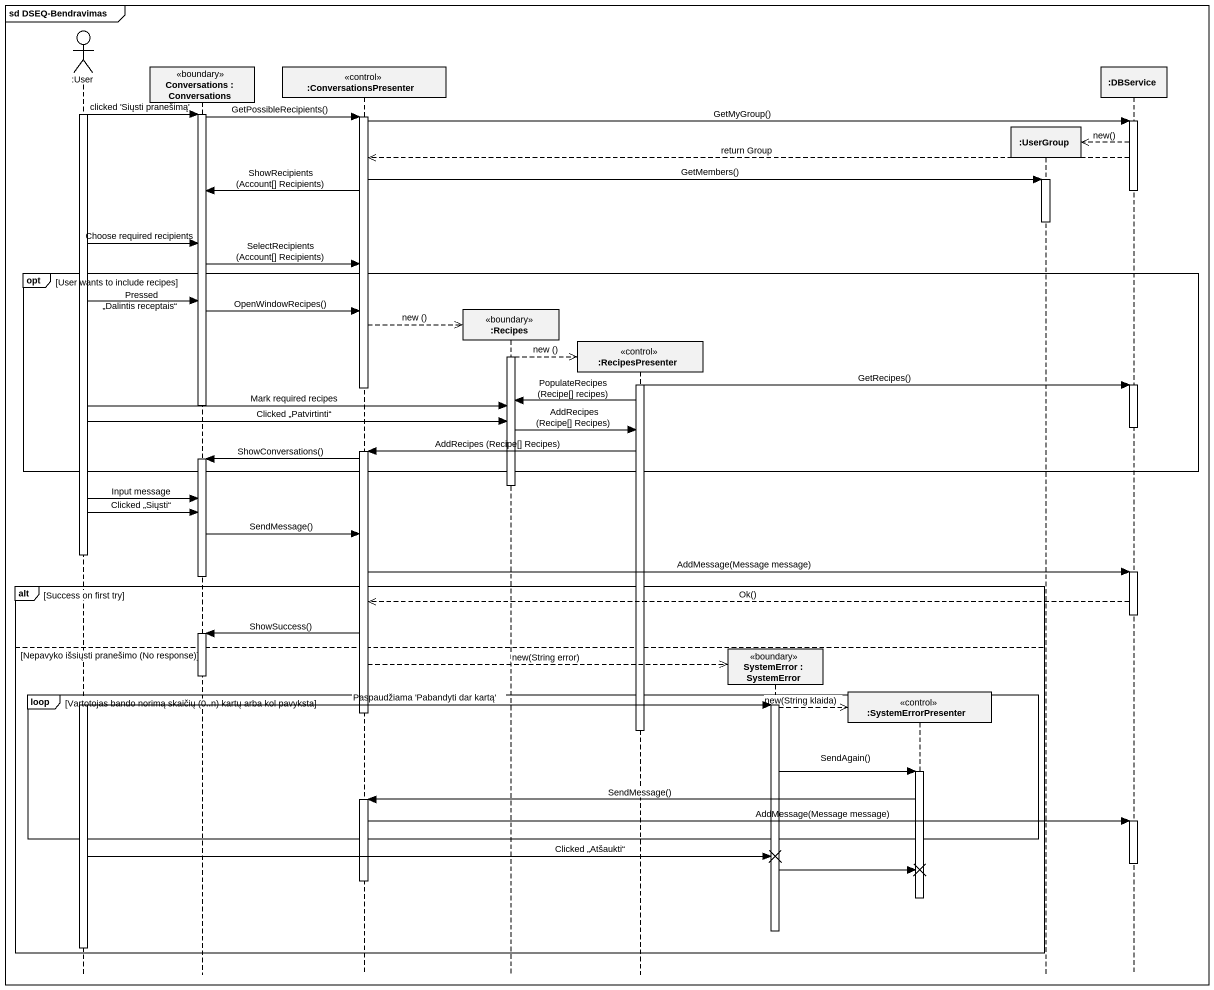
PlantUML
@startuml
mainframe sd DSEQ-Bendravimas
hide footbox
actor ":User" as User
participant "Conversations : Conversations" as Conversations <<boundary>>
participant ":ConversationsPresenter" as ConversationsPresenter <<control>>
participant ":Recipes" as Recipes <<boundary>>
participant ":RecipesPresenter" as RecipesPresenter <<control>>
participant "SystemError : SystemError" as SystemError <<boundary>>
participant ":SystemErrorPresenter" as SystemErrorPresenter <<control>>
participant ":UserGroup" as UserGroup
participant ":DBService" as DBService

activate User
User -> Conversations : clicked 'Siųsti pranešimą'
activate Conversations
Conversations -> ConversationsPresenter : GetPossibleRecipients()
activate ConversationsPresenter
ConversationsPresenter -> DBService : GetMyGroup()
activate DBService
DBService -->> UserGroup ** : new()
DBService -->> ConversationsPresenter : return Group
ConversationsPresenter -> UserGroup : GetMembers()
activate UserGroup
ConversationsPresenter -> Conversations : ShowRecipients (Account[] Recipients)
deactivate DBService
deactivate UserGroup
User -> Conversations : Choose required recipients
Conversations -> ConversationsPresenter : SelectRecipients (Account[] Recipients)
opt User wants to include recipes
  User -> Conversations : Pressed „Dalintis receptais“
  Conversations -> ConversationsPresenter : OpenWindowRecipes()
  ConversationsPresenter -->> Recipes ** : new ()
  activate Recipes
  Recipes -->> RecipesPresenter ** : new ()
  activate RecipesPresenter
  RecipesPresenter -> DBService : GetRecipes()
  activate DBService
  deactivate ConversationsPresenter
  RecipesPresenter -> Recipes : PopulateRecipes (Recipe[] recipes)
  User -> Recipes : Mark required recipes
  deactivate Conversations
  User -> Recipes : Clicked „Patvirtinti“
  deactivate DBService
  Recipes -> RecipesPresenter : AddRecipes (Recipe[] Recipes)
  RecipesPresenter -> ConversationsPresenter : AddRecipes (Recipe[] Recipes)
  activate ConversationsPresenter
  ConversationsPresenter -> Conversations : ShowConversations()
  activate Conversations
end
deactivate Recipes
User -> Conversations : Input message
User -> Conversations : Clicked „Siųsti“
Conversations -> ConversationsPresenter : SendMessage()
deactivate User
ConversationsPresenter -> DBService : AddMessage(Message message)
activate DBService
deactivate Conversations
alt Success on first try
  DBService -->> ConversationsPresenter : Ok()
  deactivate DBService
  ConversationsPresenter -> Conversations : ShowSuccess()
  activate Conversations
else Nepavyko išsiųsti pranešimo (No response)
  ConversationsPresenter -->> SystemError ** : new(String error)
  deactivate Conversations
  loop Vartotojas bando norimą skaičių (0..n) kartų arba kol pavyksta
    activate User
    User -> SystemError : Paspaudžiama 'Pabandyti dar kartą'
    activate SystemError
    SystemError -->> SystemErrorPresenter ** : new(String klaida)
    deactivate ConversationsPresenter
    deactivate RecipesPresenter
    SystemError -> SystemErrorPresenter : SendAgain()
    activate SystemErrorPresenter
    SystemErrorPresenter -> ConversationsPresenter : SendMessage()
    activate ConversationsPresenter
    ConversationsPresenter -> DBService : AddMessage(Message message)
    activate DBService
  end
  User -> SystemError !! : Clicked „Atšaukti“
  deactivate DBService
  SystemError -> SystemErrorPresenter !!
  deactivate ConversationsPresenter
  deactivate SystemErrorPresenter
  deactivate SystemError
  deactivate User
end
@enduml
